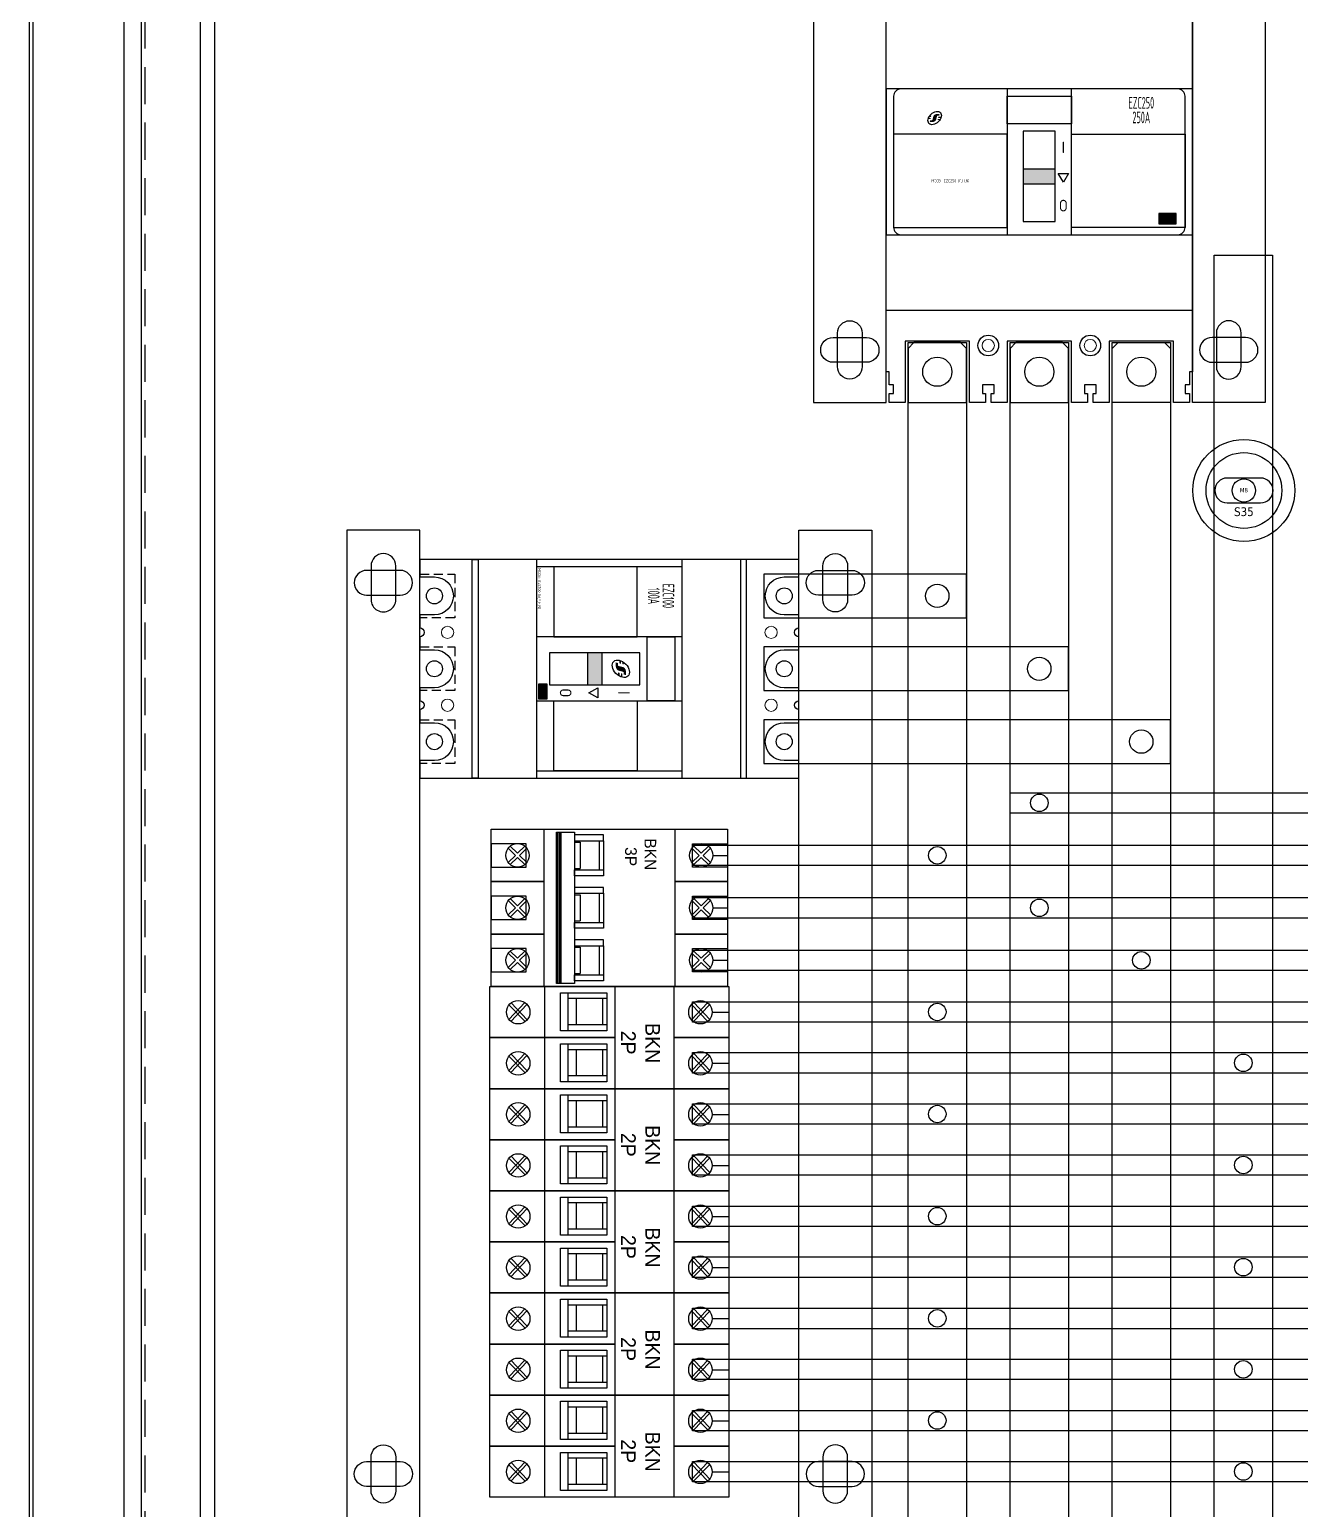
# Model space of a CAD drawing. Header units: millimetres. Extents: x 0 to 4277, y 0 to 3024.
# Drawn here: x 1654 to 2090, y 1432 to 1940 of the extents above; entities that cross this region are included whole.
import ezdxf
from ezdxf.enums import TextEntityAlignment as Align

# ---------------------------------------------------------------- set-up
doc = ezdxf.new("R2010")
doc.units = ezdxf.units.MM
doc.linetypes.add('HIDDEN2', pattern=[4.7625, 3.175, -1.5875])
doc.linetypes.add('HIDDENX2', pattern=[19.05, 12.7, -6.35])
doc.layers.add('CNC', color=7, linetype='Continuous')
doc.layers.add('hw_Continuous', color=3, linetype='Continuous', lineweight=13)
doc.layers.add('hw_Text', color=7, linetype='Continuous', lineweight=13)
doc.styles.add('WD_IEC', font='isocp2.shx')

# ---------------------------------------------------------------- blocks, each defined once
blk = doc.blocks.new('*U3185')
h = blk.add_hatch(color=254)
edge = h.paths.add_edge_path()
edge.add_spline(control_points=[(5.56, 1.78), (5.58, 1.82), (5.59, 1.87), (5.62, 1.95), (5.64, 2), (5.65, 2.04)], knot_values=[-0.183546, -0.183546, -0.183546, -0.183546, -0.091771, -0.091771, 0, 0, 0, 0], degree=3, periodic=0)
edge.add_line((5.65, 2.04), (5.27, 2.04))
edge.add_ellipse((6.4, 1.52), major_axis=(1.3, 1.25), ratio=0.66219, start_angle=111.4393, end_angle=124.8553)
edge.add_line((5.1, 1.78), (5.56, 1.78))
edge = h.paths.add_edge_path()
edge.add_spline(control_points=[(5.44, 1.27), (5.46, 1.32), (5.47, 1.36), (5.5, 1.45), (5.52, 1.49), (5.53, 1.53)], knot_values=[-0.183098, -0.183098, -0.183098, -0.183098, -0.091547, -0.091547, 0, 0, 0, 0], degree=3, periodic=0)
edge.add_line((5.53, 1.53), (4.99, 1.53))
edge.add_ellipse((6.4, 1.52), major_axis=(1.3, 1.25), ratio=0.66219, start_angle=135.6316, end_angle=145.5224)
edge.add_line((4.9, 1.27), (5.44, 1.27))
edge = h.paths.add_edge_path()
edge.add_spline(control_points=[(6.75, 1.18), (6.78, 1.32), (6.82, 1.45), (6.89, 1.72), (6.92, 1.85), (6.96, 1.98)], knot_values=[-0.551644, -0.551644, -0.551644, -0.551644, -0.275816, -0.275816, 0, 0, 0, 0], degree=3, periodic=0)
edge.add_spline(control_points=[(6.96, 1.98), (6.96, 1.99), (6.96, 1.99), (6.97, 2.01), (6.97, 2.01), (6.97, 2.01)], knot_values=[-0.018517, -0.018517, -0.018517, -0.018517, -0.010545, -0.010545, 0, 0, 0, 0], degree=3, periodic=0)
edge.add_spline(control_points=[(6.97, 2.01), (6.98, 2.02), (6.98, 2.03), (7, 2.03), (7.01, 2.04), (7.03, 2.04), (7.04, 2.04), (7.05, 2.04)], knot_values=[-0.027221, -0.027221, -0.027221, -0.027221, -0.014514, -0.014514, -0.00734, -0.00734, 0, 0, 0, 0], degree=3, periodic=0)
edge.add_line((7.05, 2.04), (7.44, 2.04))
edge.add_spline(control_points=[(7.44, 2.04), (7.45, 2.1), (7.46, 2.17), (7.49, 2.29), (7.5, 2.36), (7.52, 2.42)], knot_values=[-0.257765, -0.257765, -0.257765, -0.257765, -0.128882, -0.128882, 0, 0, 0, 0], degree=3, periodic=0)
edge.add_line((7.52, 2.42), (6.88, 2.42))
edge.add_spline(control_points=[(6.88, 2.42), (6.76, 2.42), (6.65, 2.4), (6.42, 2.3), (6.33, 2.24), (6.21, 2.11), (6.17, 2.06), (6.13, 1.97), (6.11, 1.94), (6.09, 1.88), (6.09, 1.86), (6.08, 1.83)], knot_values=[-0.86466, -0.86466, -0.86466, -0.86466, -0.632414, -0.632414, -0.431586, -0.431586, -0.283006, -0.283006, -0.174285, -0.174285, 0, 0, 0, 0], degree=3, periodic=0)
edge.add_spline(control_points=[(6.08, 1.83), (6.05, 1.71), (6.02, 1.59), (5.97, 1.36), (5.94, 1.24), (5.91, 1.13)], knot_values=[-0.479158, -0.479158, -0.479158, -0.479158, -0.239583, -0.239583, 0, 0, 0, 0], degree=3, periodic=0)
edge.add_spline(control_points=[(5.91, 1.13), (5.91, 1.12), (5.91, 1.11), (5.9, 1.09), (5.89, 1.08), (5.89, 1.08)], knot_values=[-0.028568, -0.028568, -0.028568, -0.028568, -0.012798, -0.012798, 0, 0, 0, 0], degree=3, periodic=0)
edge.add_spline(control_points=[(5.89, 1.08), (5.88, 1.07), (5.87, 1.05), (5.83, 1.04), (5.83, 1.04), (5.8, 1.03), (5.79, 1.03), (5.79, 1.03)], knot_values=[-0.058564, -0.058564, -0.058564, -0.058564, -0.027343, -0.027343, -0.015539, -0.015539, 0, 0, 0, 0], degree=3, periodic=0)
edge.add_line((5.79, 1.03), (5.39, 1.03))
edge.add_spline(control_points=[(5.39, 1.03), (5.37, 0.96), (5.35, 0.89), (5.31, 0.76), (5.3, 0.69), (5.28, 0.62)], knot_values=[-0.283689, -0.283689, -0.283689, -0.283689, -0.141847, -0.141847, 0, 0, 0, 0], degree=3, periodic=0)
edge.add_line((5.28, 0.62), (5.9, 0.62))
edge.add_spline(control_points=[(5.9, 0.62), (6.07, 0.62), (6.2, 0.65), (6.42, 0.75), (6.52, 0.82), (6.63, 0.94), (6.67, 0.98), (6.73, 1.09), (6.74, 1.14), (6.75, 1.18)], knot_values=[-1.143628, -1.143628, -1.143628, -1.143628, -0.811486, -0.811486, -0.496541, -0.496541, -0.30491, -0.30491, 0, 0, 0, 0], degree=3, periodic=0)
edge = h.paths.add_edge_path()
edge.add_ellipse((6.4, 1.52), major_axis=(1.3, 1.25), ratio=0.66219, start_angle=317.6531, end_angle=327.2838)
edge.add_line((7.91, 1.81), (7.26, 1.81))
edge.add_spline(control_points=[(7.26, 1.81), (7.25, 1.77), (7.24, 1.72), (7.22, 1.64), (7.2, 1.59), (7.19, 1.55)], knot_values=[-0.178881, -0.178881, -0.178881, -0.178881, -0.089455, -0.089455, 0, 0, 0, 0], degree=3, periodic=0)
edge.add_line((7.19, 1.55), (7.83, 1.55))
edge = h.paths.add_edge_path()
edge.add_spline(control_points=[(7.13, 1.3), (7.12, 1.26), (7.11, 1.22), (7.08, 1.13), (7.07, 1.09), (7.06, 1.04)], knot_values=[-0.179952, -0.179952, -0.179952, -0.179952, -0.089977, -0.089977, 0, 0, 0, 0], degree=3, periodic=0)
edge.add_line((7.06, 1.04), (7.56, 1.04))
edge.add_ellipse((6.4, 1.52), major_axis=(1.3, 1.25), ratio=0.66219, start_angle=294.2092, end_angle=307.1613)
edge.add_line((7.72, 1.3), (7.13, 1.3))
at = {"color": 102}
blk.add_ellipse((6.4, 1.52), major_axis=(1.3, 1.25), ratio=0.66219, dxfattribs=at)
blk = doc.blocks.new('*U3186')
for color, points in [(8, [(47, -2.5), (47, -7.5), (58, -7.5), (58, -2.5)]), (20, [(99.5, -21.25), (99.5, -17.75), (93.5, -17.75), (93.5, -21.25)])]:
    blk.add_hatch(color=color).paths.add_polyline_path(points)
at = {"flags": 128}
blk.add_lwpolyline([(105, 72), (105, -72), (104, -72), (104, -76.5), (102.5, -76.5), (102.5, -79.5), (104, -79.5), (104, -82.5), (98.5, -82.5), (98.5, -61.5), (76.5, -61.5), (76.5, -82.5), (71, -82.5), (71, -79.5), (72, -79.5), (72, -76.5), (68, -76.5), (68, -79.5), (69, -79.5), (69, -82.5), (63.5, -82.5), (63.5, -61.5), (41.5, -61.5), (41.5, -82.5), (36, -82.5), (36, -79.5), (37, -79.5), (37, -76.5), (33, -76.5), (33, -79.5), (34, -79.5), (34, -82.5), (28.5, -82.5), (28.5, -61.5), (6.5, -61.5), (6.5, -82.5), (1, -82.5), (1, -79.5), (2.5, -79.5), (2.5, -76.5), (1, -76.5), (1, -72), (0, -72), (0, 72), (1, 72), (1, 76.5), (2.5, 76.5), (2.5, 79.5), (1, 79.5), (1, 82.5), (6.5, 82.5), (6.5, 61.5), (28.5, 61.5), (28.5, 82.5), (34, 82.5), (34, 79.5), (33, 79.5), (33, 76.5), (37, 76.5), (37, 79.5), (36, 79.5), (36, 82.5), (41.5, 82.5), (41.5, 61.5), (63.5, 61.5), (63.5, 82.5), (69, 82.5), (69, 79.5), (68, 79.5), (68, 76.5), (72, 76.5), (72, 79.5), (71, 79.5), (71, 82.5), (76.5, 82.5), (76.5, 61.5), (98.5, 61.5), (98.5, 82.5), (104, 82.5), (104, 79.5), (102.5, 79.5), (102.5, 76.5), (104, 76.5), (104, 72)], close=True, dxfattribs=at)
at = {"color": 1, "flags": 128}
for points in [[(27.5, 82.5), (27.5, 64), (25.5, 62), (9.5, 62), (7.5, 64), (7.5, 82.5)], [(62.5, 82.5), (62.5, 64), (60.5, 62), (44.5, 62), (42.5, 64), (42.5, 82.5)], [(77.5, 82.5), (77.5, 64), (79.5, 62), (95.5, 62), (97.5, 64), (97.5, 82.5)], [(27.5, -82.5), (27.5, -64), (25.5, -62), (9.5, -62), (7.5, -64), (7.5, -82.5)], [(62.5, -82.5), (62.5, -64), (60.5, -62), (44.5, -62), (42.5, -64), (42.5, -82.5)], [(77.5, -82.5), (77.5, -64), (79.5, -62), (95.5, -62), (97.5, -64), (97.5, -82.5)]]:
    blk.add_lwpolyline(points, close=True, dxfattribs=at)
for points in [[(0, 51), (105, 51), (105, -51), (0, -51)], [(0, -25), (105, -25), (105, 25), (0, 25)], [(41.5, -25), (63.5, -25), (63.5, 25), (41.5, 25)], [(41.5, 22.5), (63.5, 22.5), (63.5, 13), (41.5, 13)], [(47, -20.5), (58, -20.5), (58, 10.5), (47, 10.5)], [(2.5, -22.5), (41.5, -22.5), (41.5, 9.5), (2.5, 9.5)], [(102.5, -22.5), (63.5, -22.5), (63.5, 9.5), (102.5, 9.5)], [(47, -7.5), (58, -7.5), (58, -2.5), (47, -2.5)], [(93.5, -21.25), (99.5, -21.25), (99.5, -17.75), (93.5, -17.75)]]:
    blk.add_lwpolyline(points, close=True)
blk.add_lwpolyline([(5, -25), (100, -25, 0.414214), (102.5, -22.5), (102.5, 22.5, 0.414214), (100, 25), (5, 25, 0.414214), (2.5, 22.5), (2.5, -22.5, 0.414214)], format="xyb", close=True)
at = {"color": 4, "flags": 128}
blk.add_lwpolyline([(60.75, -7), (59.02, -4), (62.48, -4)], close=True, dxfattribs=at)
at = {"color": 1}
for centre in [(17.5, 72), (52.5, 72), (87.5, 72), (17.5, -72), (52.5, -72), (87.5, -72)]:
    blk.add_circle(centre, 5, dxfattribs=at)
for centre in [(35, 63), (70, 63), (35, -63), (70, -63)]:
    blk.add_circle(centre, 3.55)
at = {"layer": 'hw_Continuous'}
for centre in [(35, 63), (70, 63), (35, -63), (70, -63)]:
    blk.add_circle(centre, 2.1, dxfattribs=at)
at = {"xscale": 1.5, "yscale": 1.5, "zscale": 1.5}
blk.add_blockref('*U3185', (7, 12.75), dxfattribs=at)
at = {"layer": 'Defpoints', "color": 8, "style": 'WD_IEC', "width": 0.9}
blk.add_text('MCCB: EZC250 (F,H,N)', height=1, dxfattribs=at).set_placement((22, -6.5), align=Align.MIDDLE_CENTER)
at = {"layer": 'hw_Text', "color": 3, "style": 'WD_IEC'}
blk.add_text('I', height=4, dxfattribs=at).set_placement((60.75, 5), align=Align.MIDDLE_CENTER)
at = {"layer": 'hw_Text', "color": 1, "style": 'WD_IEC'}
blk.add_text('O', height=4, dxfattribs=at).set_placement((60.75, -15), align=Align.MIDDLE_CENTER)
at = {"layer": 'hw_Text', "style": 'WD_IEC', "width": 0.5, "flags": 12}
blk.add_attdef('Type', text='', height=4, dxfattribs=at).set_placement((87.5, 20.25), align=Align.MIDDLE_CENTER)
at = {"layer": 'hw_Text', "color": 1, "style": 'WD_IEC', "width": 0.5, "flags": 12}
blk.add_attdef('Rate', text='', height=4, dxfattribs=at).set_placement((87.5, 15.25), align=Align.MIDDLE_CENTER)
blk = doc.blocks.new('*U3189')
h = blk.add_hatch(color=254)
edge = h.paths.add_edge_path()
edge.add_spline(control_points=[(1.37, 3.45), (1.4, 3.53), (1.43, 3.61), (1.48, 3.78), (1.51, 3.87), (1.54, 3.95)], knot_values=[-0.183546, -0.183546, -0.183546, -0.183546, -0.091771, -0.091771, 0, 0, 0, 0], degree=3, periodic=0)
edge.add_line((1.54, 3.95), (0.81, 3.95))
edge.add_ellipse((2.99, 2.94), major_axis=(2.53, 2.42), ratio=0.66219, start_angle=111.4393, end_angle=124.8553)
edge.add_line((0.48, 3.45), (1.37, 3.45))
edge = h.paths.add_edge_path()
edge.add_spline(control_points=[(1.13, 2.47), (1.16, 2.55), (1.19, 2.63), (1.25, 2.8), (1.28, 2.89), (1.31, 2.97)], knot_values=[-0.183098, -0.183098, -0.183098, -0.183098, -0.091547, -0.091547, 0, 0, 0, 0], degree=3, periodic=0)
edge.add_line((1.31, 2.97), (0.25, 2.97))
edge.add_ellipse((2.99, 2.94), major_axis=(2.53, 2.42), ratio=0.66219, start_angle=135.6316, end_angle=145.5224)
edge.add_line((0.09, 2.47), (1.13, 2.47))
edge = h.paths.add_edge_path()
edge.add_spline(control_points=[(3.67, 2.29), (3.74, 2.55), (3.8, 2.81), (3.94, 3.33), (4.01, 3.59), (4.08, 3.85)], knot_values=[-0.551644, -0.551644, -0.551644, -0.551644, -0.275816, -0.275816, 0, 0, 0, 0], degree=3, periodic=0)
edge.add_spline(control_points=[(4.08, 3.85), (4.08, 3.85), (4.08, 3.86), (4.09, 3.89), (4.09, 3.9), (4.1, 3.9)], knot_values=[-0.018517, -0.018517, -0.018517, -0.018517, -0.010545, -0.010545, 0, 0, 0, 0], degree=3, periodic=0)
edge.add_spline(control_points=[(4.1, 3.9), (4.11, 3.91), (4.12, 3.93), (4.16, 3.94), (4.17, 3.95), (4.21, 3.95), (4.23, 3.95), (4.25, 3.95)], knot_values=[-0.027221, -0.027221, -0.027221, -0.027221, -0.014514, -0.014514, -0.00734, -0.00734, 0, 0, 0, 0], degree=3, periodic=0)
edge.add_line((4.25, 3.95), (5, 3.95))
edge.add_spline(control_points=[(5, 3.95), (5.02, 4.08), (5.05, 4.2), (5.1, 4.44), (5.13, 4.57), (5.16, 4.69)], knot_values=[-0.257765, -0.257765, -0.257765, -0.257765, -0.128882, -0.128882, 0, 0, 0, 0], degree=3, periodic=0)
edge.add_line((5.16, 4.69), (3.91, 4.69))
edge.add_spline(control_points=[(3.91, 4.69), (3.69, 4.68), (3.47, 4.65), (3.03, 4.46), (2.86, 4.34), (2.62, 4.09), (2.55, 3.99), (2.46, 3.83), (2.43, 3.77), (2.39, 3.65), (2.38, 3.6), (2.37, 3.54)], knot_values=[-0.86466, -0.86466, -0.86466, -0.86466, -0.632414, -0.632414, -0.431586, -0.431586, -0.283006, -0.283006, -0.174285, -0.174285, 0, 0, 0, 0], degree=3, periodic=0)
edge.add_spline(control_points=[(2.37, 3.54), (2.32, 3.31), (2.26, 3.09), (2.15, 2.63), (2.1, 2.41), (2.05, 2.18)], knot_values=[-0.479158, -0.479158, -0.479158, -0.479158, -0.239583, -0.239583, 0, 0, 0, 0], degree=3, periodic=0)
edge.add_spline(control_points=[(2.05, 2.18), (2.04, 2.17), (2.04, 2.16), (2.02, 2.11), (2.01, 2.1), (2, 2.09)], knot_values=[-0.028568, -0.028568, -0.028568, -0.028568, -0.012798, -0.012798, 0, 0, 0, 0], degree=3, periodic=0)
edge.add_spline(control_points=[(2, 2.09), (1.98, 2.07), (1.96, 2.04), (1.89, 2.01), (1.88, 2.01), (1.84, 2), (1.82, 2), (1.8, 2)], knot_values=[-0.058564, -0.058564, -0.058564, -0.058564, -0.027343, -0.027343, -0.015539, -0.015539, 0, 0, 0, 0], degree=3, periodic=0)
edge.add_line((1.8, 2), (1.03, 2))
edge.add_spline(control_points=[(1.03, 2), (0.99, 1.87), (0.95, 1.73), (0.88, 1.47), (0.85, 1.33), (0.81, 1.2)], knot_values=[-0.283689, -0.283689, -0.283689, -0.283689, -0.141847, -0.141847, 0, 0, 0, 0], degree=3, periodic=0)
edge.add_line((0.81, 1.2), (2.03, 1.2))
edge.add_spline(control_points=[(2.03, 1.2), (2.34, 1.21), (2.6, 1.27), (3.03, 1.46), (3.21, 1.58), (3.44, 1.82), (3.51, 1.9), (3.63, 2.12), (3.65, 2.2), (3.67, 2.29)], knot_values=[-1.143628, -1.143628, -1.143628, -1.143628, -0.811486, -0.811486, -0.496541, -0.496541, -0.30491, -0.30491, 0, 0, 0, 0], degree=3, periodic=0)
edge = h.paths.add_edge_path()
edge.add_ellipse((2.99, 2.94), major_axis=(2.53, 2.42), ratio=0.66219, start_angle=317.6531, end_angle=327.2838)
edge.add_line((5.92, 3.51), (4.67, 3.51))
edge.add_spline(control_points=[(4.67, 3.51), (4.64, 3.42), (4.62, 3.34), (4.57, 3.17), (4.55, 3.09), (4.53, 3.01)], knot_values=[-0.178881, -0.178881, -0.178881, -0.178881, -0.089455, -0.089455, 0, 0, 0, 0], degree=3, periodic=0)
edge.add_line((4.53, 3.01), (5.77, 3.01))
edge = h.paths.add_edge_path()
edge.add_spline(control_points=[(4.41, 2.53), (4.39, 2.44), (4.36, 2.36), (4.31, 2.19), (4.29, 2.11), (4.26, 2.02)], knot_values=[-0.179952, -0.179952, -0.179952, -0.179952, -0.089977, -0.089977, 0, 0, 0, 0], degree=3, periodic=0)
edge.add_line((4.26, 2.02), (5.25, 2.02))
edge.add_ellipse((2.99, 2.94), major_axis=(2.53, 2.42), ratio=0.66219, start_angle=294.2092, end_angle=307.1613)
edge.add_line((5.56, 2.53), (4.41, 2.53))
at = {"color": 102}
blk.add_ellipse((2.99, 2.94), major_axis=(2.53, 2.42), ratio=0.66219, dxfattribs=at)
blk = doc.blocks.new('*U3188')
for color, points in [(8, [(32, -2.5), (32, -7.5), (43, -7.5), (43, -2.5)]), (20, [(47.8, -24.3), (47.8, -21.3), (42.8, -21.3), (42.8, -24.3)])]:
    blk.add_hatch(color=color).paths.add_polyline_path(points)
at = {"flags": 128}
blk.add_lwpolyline([(75, 65), (69, 65), (69, 60, -1), (56, 60), (56, 65), (51.5, 65, -1), (48.5, 65), (44, 65), (44, 60, -1), (31, 60), (31, 65), (26.5, 65, -1), (23.5, 65), (19, 65), (19, 60, -1), (6, 60), (6, 65), (0, 65), (0, -65), (6, -65), (6, -60, -1), (19, -60), (19, -65), (23.5, -65, -1), (26.5, -65), (31, -65), (31, -60, -1), (44, -60), (44, -65), (48.5, -65, -1), (51.5, -65), (56, -65), (56, -60, -1), (69, -60), (69, -65), (75, -65)], format="xyb", close=True, dxfattribs=at)
at = {"color": 1, "linetype": 'HIDDEN2'}
for points in [[(5, 65), (5, 53), (20, 53), (20, 65)], [(30, 65), (30, 53), (45, 53), (45, 65)], [(55, 65), (55, 53), (70, 53), (70, 65)], [(5, -65), (5, -53), (20, -53), (20, -65)], [(30, -65), (30, -53), (45, -53), (45, -65)], [(55, -65), (55, -53), (70, -53), (70, -65)]]:
    blk.add_lwpolyline(points, dxfattribs=at)
for points in [[(0, 45), (75, 45), (75, 47), (0, 47)], [(0, -25), (75, -25), (75, 25), (0, 25)], [(2.5, -25), (72.5, -25), (72.5, 25), (2.5, 25)], [(26.5, -25), (48.5, -25), (48.5, 25), (26.5, 25)], [(26.5, 22.5), (48.5, 22.5), (48.5, 13), (26.5, 13)], [(32, -20.5), (43, -20.5), (43, 10.5), (32, 10.5)], [(2.5, -19), (26.5, -19), (26.5, 9.5), (2.5, 9.5)], [(72.5, -19), (48.5, -19), (48.5, 9.5), (72.5, 9.5)], [(32, -7.5), (43, -7.5), (43, -2.5), (32, -2.5)], [(42.8, -24.3), (47.8, -24.3), (47.8, -21.3), (42.8, -21.3)], [(0, -45), (75, -45), (75, -47), (0, -47)]]:
    blk.add_lwpolyline(points, close=True)
at = {"color": 4, "flags": 128}
blk.add_lwpolyline([(45.75, -7), (44.02, -4), (47.48, -4)], close=True, dxfattribs=at)
at = {"color": 1}
for centre in [(12.5, 60), (37.5, 60), (62.5, 60), (12.5, -60), (37.5, -60), (62.5, -60)]:
    blk.add_circle(centre, 2.75, dxfattribs=at)
at = {"layer": 'hw_Continuous'}
for centre in [(25, 55.5), (50, 55.5), (25, -55.5), (50, -55.5)]:
    blk.add_circle(centre, 2.1, dxfattribs=at)
blk.add_blockref('*U3189', (34.5, 1))
at = {"layer": 'Defpoints', "color": 8, "style": 'WD_IEC', "width": 0.9}
blk.add_text('MCCB: EZC100 (B,F,H,N)', height=1, dxfattribs=at).set_placement((2.99, -24.5))
at = {"layer": 'hw_Text', "color": 3, "style": 'WD_IEC'}
blk.add_text('I', height=4, dxfattribs=at).set_placement((45.75, 5), align=Align.MIDDLE_CENTER)
at = {"layer": 'hw_Text', "color": 1, "style": 'WD_IEC'}
blk.add_text('O', height=4, dxfattribs=at).set_placement((45.75, -15), align=Align.MIDDLE_CENTER)
at = {"layer": 'hw_Text', "style": 'WD_IEC', "width": 0.5, "flags": 12}
blk.add_attdef('Type', text='', height=4, dxfattribs=at).set_placement((12.5, 20.25), align=Align.MIDDLE_CENTER)
at = {"layer": 'hw_Text', "color": 1, "style": 'WD_IEC', "width": 0.5, "flags": 12}
blk.add_attdef('Rate', text='', height=4, dxfattribs=at).set_placement((12.5, 15.25), align=Align.MIDDLE_CENTER)
blk = doc.blocks.new('BKN 2P')
at = {"color": 7}
for p, q in [((8.81, -5.73), (8.81, 0)), ((26.33, -5.73), (26.33, 0)), ((5.49, -12), (11.27, -6.57)), ((5.64, -7.27), (11.44, -12.78)), ((6.14, -12.75), (11.95, -7.24)), ((6.33, -6.58), (12.03, -12.15)), ((23.01, -12), (28.79, -6.57)), ((23.16, -7.27), (28.96, -12.78)), ((23.66, -12.75), (29.47, -7.24)), ((23.86, -6.58), (29.55, -12.15)), ((0, -18.81), (17.52, -18.81)), ((17.52, -18.81), (35.04, -18.81)), ((4.14, -41.89), (4.14, -55.23)), ((4.14, -43.33), (13.15, -43.33)), ((13.15, -41.89), (13.15, -55.23)), ((21.66, -41.89), (21.66, -55.23)), ((21.66, -43.33), (30.67, -43.33)), ((30.67, -41.89), (30.67, -55.23)), ((2.12, -55.23), (15.17, -55.23)), ((4.14, -52.38), (13.15, -52.38)), ((19.64, -55.23), (32.69, -55.23)), ((21.66, -52.38), (30.67, -52.38)), ((0, -63.19), (17.52, -63.19)), ((17.52, -63.19), (35.04, -63.19)), ((5.49, -69.99), (11.27, -75.42)), ((5.64, -74.72), (11.44, -69.22)), ((6.14, -69.25), (11.95, -74.76)), ((6.33, -75.42), (12.03, -69.85)), ((23.01, -69.99), (28.79, -75.42)), ((23.16, -74.72), (28.96, -69.22)), ((23.66, -69.25), (29.47, -74.76)), ((23.86, -75.42), (29.55, -69.85))]:
    blk.add_line(p, q, dxfattribs=at)
blk.add_line((0, -39.16), (35.04, -39.16))
for points in [[(17.52, -39.16), (17.52, -81.99), (0, -81.99), (0, 0), (17.52, 0), (17.52, -18.81)], [(17.52, -18.81), (17.52, 0), (35.04, 0), (35.04, -81.99), (17.52, -81.99), (17.52, -39.16)]]:
    blk.add_lwpolyline(points, dxfattribs=at)
for points in [[(2.12, -41.89), (15.17, -41.89), (15.17, -57.72), (2.12, -57.72)], [(19.64, -41.89), (32.69, -41.89), (32.69, -57.72), (19.64, -57.72)]]:
    blk.add_lwpolyline(points, close=True, dxfattribs=at)
for centre in [(8.81, -9.74), (26.33, -9.74), (8.81, -72.25), (26.33, -72.25)]:
    blk.add_circle(centre, 4.02, dxfattribs=at)
at = {"insert": (10.54, -23.61), "char_height": 5, "attachment_point": 1}
blk.add_mtext_dynamic_manual_height_columns('\\pi1.99689;{\\C1;BKN\\P\\pi4.61796;2P}', width=17.2714, gutter_width=1, heights=[0], dxfattribs=at)
blk = doc.blocks.new('BKN 3P')
at = {"color": 7}
for p, q in [((9, -4.98), (9, 0)), ((27, -4.98), (27, 0)), ((45, -4.98), (45, 0)), ((5.82, -11.46), (8.29, -8.99)), ((8.29, -8.99), (5.83, -6.53)), ((6.53, -12.17), (9, -9.7)), ((9, -8.28), (6.54, -5.82)), ((9, -8.28), (11.46, -5.82)), ((11.47, -12.17), (9, -9.7)), ((9.71, -8.99), (12.17, -6.53)), ((12.18, -11.46), (9.71, -8.99)), ((23.82, -11.46), (26.29, -8.99)), ((26.29, -8.99), (23.83, -6.53)), ((24.53, -12.17), (27, -9.7)), ((27, -8.28), (24.54, -5.82)), ((27, -8.28), (29.46, -5.82)), ((29.47, -12.17), (27, -9.7)), ((27.71, -8.99), (30.17, -6.53)), ((30.18, -11.46), (27.71, -8.99)), ((41.82, -11.46), (44.29, -8.99)), ((44.29, -8.99), (41.83, -6.53)), ((42.53, -12.17), (45, -9.7)), ((45, -8.28), (42.54, -5.82)), ((45, -8.28), (47.46, -5.82)), ((47.47, -12.17), (45, -9.7)), ((45.71, -8.99), (48.17, -6.53)), ((48.18, -11.46), (45.71, -8.99)), ((0, -18), (18, -18)), ((18, -18), (36, -18)), ((36, -18), (54, -18)), ((4, -42.5), (14, -42.5)), ((4, -44), (14, -44)), ((22, -42.5), (32, -42.5)), ((22, -44), (32, -44)), ((40, -42.5), (50, -42.5)), ((40, -44), (50, -44)), ((4.5, -52.48), (4.5, -50.48)), ((4.5, -50.48), (13.5, -50.48)), ((13.5, -52.48), (13.5, -50.48)), ((22.5, -52.48), (22.5, -50.48)), ((22.5, -50.48), (31.5, -50.48)), ((31.5, -52.48), (31.5, -50.48)), ((40.5, -52.48), (40.5, -50.48)), ((40.5, -50.48), (49.5, -50.48)), ((49.5, -52.48), (49.5, -50.48)), ((1, -57.12), (53, -57.12)), ((1, -57.62), (53, -57.62)), ((1, -58.12), (53, -58.12)), ((1, -58.62), (53, -58.62)), ((0, -63), (18, -63)), ((18, -63), (36, -63)), ((36, -63), (54, -63)), ((5.82, -69.54), (8.29, -72.01)), ((6.53, -68.83), (9, -71.3)), ((11.47, -68.83), (9, -71.3)), ((12.18, -69.54), (9.71, -72.01)), ((23.82, -69.54), (26.29, -72.01)), ((24.53, -68.83), (27, -71.3)), ((29.47, -68.83), (27, -71.3)), ((30.18, -69.54), (27.71, -72.01)), ((41.82, -69.54), (44.29, -72.01)), ((42.53, -68.83), (45, -71.3)), ((47.47, -68.83), (45, -71.3)), ((48.18, -69.54), (45.71, -72.01)), ((8.29, -72.01), (5.83, -74.47)), ((9, -72.72), (6.54, -75.18)), ((9, -72.72), (11.46, -75.18)), ((9.71, -72.01), (12.17, -74.47)), ((26.29, -72.01), (23.83, -74.47)), ((27, -72.72), (24.54, -75.18)), ((27, -72.72), (29.46, -75.18)), ((27.71, -72.01), (30.17, -74.47)), ((44.29, -72.01), (41.83, -74.47)), ((45, -72.72), (42.54, -75.18)), ((45, -72.72), (47.46, -75.18)), ((45.71, -72.01), (48.17, -74.47))]:
    blk.add_line(p, q, dxfattribs=at)
for points in [[(18, -63), (18, -81), (0, -81), (0, 0), (18, 0), (18, -18)], [(18, -18), (18, 0), (36, 0), (36, -18)], [(36, -18), (36, 0), (54, 0), (54, -81), (36, -81), (36, -63)], [(36, -63), (36, -81), (18, -81), (18, -63)]]:
    blk.add_lwpolyline(points, dxfattribs=at)
at = {"color": 1}
for points in [[(5, 0), (13, 0), (13, -12), (5, -12)], [(23, 0), (31, 0), (31, -12), (23, -12)], [(41, 0), (49, 0), (49, -12), (41, -12)], [(5, -81), (13, -81), (13, -69), (5, -69)], [(23, -81), (31, -81), (31, -69), (23, -69)], [(41, -81), (49, -81), (49, -69), (41, -69)]]:
    blk.add_lwpolyline(points, close=True, dxfattribs=at)
at = {"color": 7}
for points in [[(4, -42.5), (2, -42.5), (2, -52.48), (4, -52.48)], [(14, -42.5), (16, -42.5), (16, -52.48), (14, -52.48)], [(22, -42.5), (20, -42.5), (20, -52.48), (22, -52.48)], [(32, -42.5), (34, -42.5), (34, -52.48), (32, -52.48)], [(40, -42.5), (38, -42.5), (38, -52.48), (40, -52.48)], [(50, -42.5), (52, -42.5), (52, -52.48), (50, -52.48)], [(1, -52.48), (53, -52.48), (53, -58.62), (1, -58.62)]]:
    blk.add_lwpolyline(points, close=True, dxfattribs=at)
for centre in [(9, -9), (27, -9), (45, -9), (9, -72), (27, -72), (45, -72)]:
    blk.add_circle(centre, 4.02, dxfattribs=at)
at = {"insert": (8.64, -29.79), "char_height": 4, "attachment_point": 5}
blk.add_mtext_dynamic_manual_height_columns('{\\C1;BKN\\P\\pi1.598;3P}', width=17.2714, gutter_width=1, heights=[0], dxfattribs=at)
blk = doc.blocks.new('su35-2')
at = {"color": 1}
for radius in [17.5, 13, 4]:
    blk.add_circle((0, -0.09), radius, dxfattribs=at)
at = {"color": 1, "width": 30.0978, "attachment_point": 5}
for s, insert, char_height in [('{\\fTahoma|b0|i0|c0|p34;M8}', (0, 0), 1.5), ('{\\fTahoma|b0|i0|c0|p34;S35}', (0, -7.39), 3)]:
    blk.add_mtext(s, dxfattribs=dict(at, insert=insert, char_height=char_height))
blk = doc.blocks.new('ovan8.5x20')
at = {"layer": 'CNC', "color": 2, "lineweight": -3}
for p, q in [((5.75, 4.25), (-5.75, 4.25)), ((-5.75, -4.25), (5.75, -4.25))]:
    blk.add_line(p, q, dxfattribs=at)
for centre, start, end in [((-5.75, 0), 90, 270), ((5.75, 0), 270, 90)]:
    blk.add_arc(centre, 4.25, start, end, dxfattribs=at)

msp = doc.modelspace()

# ---------------------------------------------------------------- linework, layer by layer
for points in [[(1653.65, 2227.17), (2353.65, 2227.17), (2353.65, 1227.17), (1653.65, 1227.17)], [(1654.85, 2225.97), (2352.45, 2225.97), (2352.45, 1228.37), (1654.85, 1228.37)], [(1686.05, 2194.77), (2321.25, 2194.77), (2321.25, 1259.57), (1686.05, 1259.57)]]:
    msp.add_lwpolyline(points, close=True)
at = {"color": 6}
msp.add_lwpolyline([(1692.05, 2188.77), (2315.25, 2188.77), (2315.25, 1265.57), (1692.05, 1265.57)], close=True, dxfattribs=at)
at = {"color": 6, "linetype": 'HIDDENX2'}
msp.add_lwpolyline([(1693.25, 2187.57), (2314.05, 2187.57), (2314.05, 1266.77), (1693.25, 1266.77)], close=True, dxfattribs=at)
at = {"color": 3}
msp.add_lwpolyline([(1712.25, 2168.57), (2295.05, 2168.57), (2295.05, 1285.77), (1712.25, 1285.77)], close=True, dxfattribs=at)
at = {"color": 1}
msp.add_lwpolyline([(1717.25, 2163.57), (2290.05, 2163.57), (2290.05, 1290.77), (1717.25, 1290.77)], close=True, dxfattribs=at)
at = {"color": 8}
for points in [[(1947.53, 1977.17), (1922.53, 1977.17), (1922.53, 1812.17), (1947.53, 1812.17)], [(2052.53, 1977.17), (2077.53, 1977.17), (2077.53, 1812.17), (2052.53, 1812.17)], [(1787.53, 1768.28), (1762.53, 1768.28), (1762.53, 1426.58), (1787.53, 1426.58)], [(1917.53, 1768.28), (1942.53, 1768.28), (1942.53, 1426.58), (1917.53, 1426.58)]]:
    msp.add_lwpolyline(points, close=True, dxfattribs=at)
at = {"color": 7, "ltscale": 3}
for points in [[(2060.03, 1862.67), (2080.03, 1862.67), (2080.03, 1332.67), (2060.03, 1332.67)], [(1881.03, 1582.1), (1881.03, 1589.1), (2126.27, 1589.1), (2126.27, 1582.1)], [(1881.03, 1547.06), (1881.03, 1554.06), (2126.27, 1554.06), (2126.27, 1547.06)], [(1881.03, 1512.01), (1881.03, 1519.01), (2126.27, 1519.01), (2126.27, 1512.01)], [(1881.03, 1476.93), (1881.03, 1483.93), (2126.27, 1483.93), (2126.27, 1476.93)], [(1881.03, 1441.88), (1881.03, 1448.88), (2126.27, 1448.88), (2126.27, 1441.88)]]:
    msp.add_lwpolyline(points, close=True, dxfattribs=at)
at = {"color": 1, "ltscale": 3}
for points in [[(1955.03, 1832.67), (1975.03, 1832.67), (1975.03, 1397.67), (1955.03, 1397.67)], [(1905.53, 1753.28), (1905.53, 1738.28), (1975.03, 1738.28), (1975.03, 1753.28)], [(1881.03, 1653.28), (1881.03, 1660.28), (2126.27, 1660.28), (2126.27, 1653.28)], [(1881.03, 1599.57), (1881.03, 1606.57), (2126.27, 1606.57), (2126.27, 1599.57)], [(1881.03, 1494.4), (1881.03, 1501.4), (2126.27, 1501.4), (2126.27, 1494.4)]]:
    msp.add_lwpolyline(points, close=True, dxfattribs=at)
at = {"color": 2, "ltscale": 3}
for points in [[(1990.03, 1832.67), (2010.03, 1832.67), (2010.03, 1397.67), (1990.03, 1397.67)], [(1905.53, 1728.28), (1905.53, 1713.28), (2010.03, 1713.28), (2010.03, 1728.28)], [(1990.03, 1671.28), (1990.03, 1678.28), (2126.27, 1678.28), (2126.27, 1671.28)], [(1881.03, 1635.28), (1881.03, 1642.28), (2126.27, 1642.28), (2126.27, 1635.28)], [(1881.03, 1564.53), (1881.03, 1571.53), (2126.27, 1571.53), (2126.27, 1564.53)], [(1881.03, 1459.36), (1881.03, 1466.36), (2126.27, 1466.36), (2126.27, 1459.36)]]:
    msp.add_lwpolyline(points, close=True, dxfattribs=at)
at = {"color": 5, "ltscale": 3}
for points in [[(2025.03, 1832.67), (2045.03, 1832.67), (2045.03, 1397.67), (2025.03, 1397.67)], [(1905.53, 1703.28), (1905.53, 1688.28), (2045.03, 1688.28), (2045.03, 1703.28)], [(1881.03, 1617.28), (1881.03, 1624.28), (2126.27, 1624.28), (2126.27, 1617.28)], [(1881.03, 1529.49), (1881.03, 1536.49), (2126.27, 1536.49), (2126.27, 1529.49)]]:
    msp.add_lwpolyline(points, close=True, dxfattribs=at)
at = {"ltscale": 3}
for centre, radius in [((1965.03, 1745.78), 4), ((2000.03, 1720.78), 4), ((2035.03, 1695.78), 4), ((2000.03, 1674.78), 3), ((1965.03, 1656.78), 3), ((2000.03, 1638.78), 3), ((2035.03, 1620.78), 3), ((1965.03, 1603.07), 3), ((2070.03, 1585.6), 3), ((1965.03, 1568.03), 3), ((2070.03, 1550.56), 3), ((1965.03, 1532.99), 3), ((2070.03, 1515.51), 3), ((1965.03, 1497.95), 3), ((2070.03, 1480.47), 3), ((1965.03, 1462.91), 3), ((2070.03, 1445.43), 3)]:
    msp.add_circle(centre, radius, dxfattribs=at)

# ---------------------------------------------------------------- block references
msp.add_blockref('*U3186', (1947.53, 1894.67)).add_auto_attribs({'Type': 'EZC250', 'Rate': '250A'})
at = {"color": 2}
msp.add_blockref('su35-2', (2070.22, 1782.03), dxfattribs=at)
at = {"rotation": 270}
msp.add_blockref('*U3188', (1852.53, 1758.28), dxfattribs=at).add_auto_attribs({'Type': 'EZC100', 'Rate': '100A'})
at = {"color": 7, "rotation": 270}
for name, p in [('BKN 3P', (1893.03, 1665.78)), ('BKN 2P', (1893.52, 1611.78)), ('BKN 2P', (1893.52, 1576.74)), ('BKN 2P', (1893.52, 1541.7)), ('BKN 2P', (1893.52, 1506.66)), ('BKN 2P', (1893.52, 1471.62))]:
    msp.add_blockref(name, p, dxfattribs=at)
at = {"layer": 'CNC', "lineweight": -3, "xscale": -1}
for p, rotation in [((1935.03, 1830.17), 270), ((1935.03, 1830.17), 180), ((1930.03, 1750.28), 90), ((1775.03, 1444.58), 270), ((1775.03, 1444.58), 180)]:
    msp.add_blockref('ovan8.5x20', p, dxfattribs=dict(at, rotation=rotation))
at = {"layer": 'CNC', "lineweight": -3}
for p, rotation in [((2065.03, 1830.17), 90), ((2065.03, 1830.17), 180), ((2070.22, 1781.95), 180), ((1775.03, 1750.28), 270), ((1930.03, 1444.58), 90), ((1930.03, 1444.58), 180)]:
    msp.add_blockref('ovan8.5x20', p, dxfattribs=dict(at, rotation=rotation))
msp.add_blockref('ovan8.5x20', (1775.03, 1750.28), dxfattribs=at)
at = {"layer": 'CNC', "lineweight": -3, "xscale": -1}
msp.add_blockref('ovan8.5x20', (1930.03, 1750.28), dxfattribs=at)

doc.saveas('drawing.dxf')
